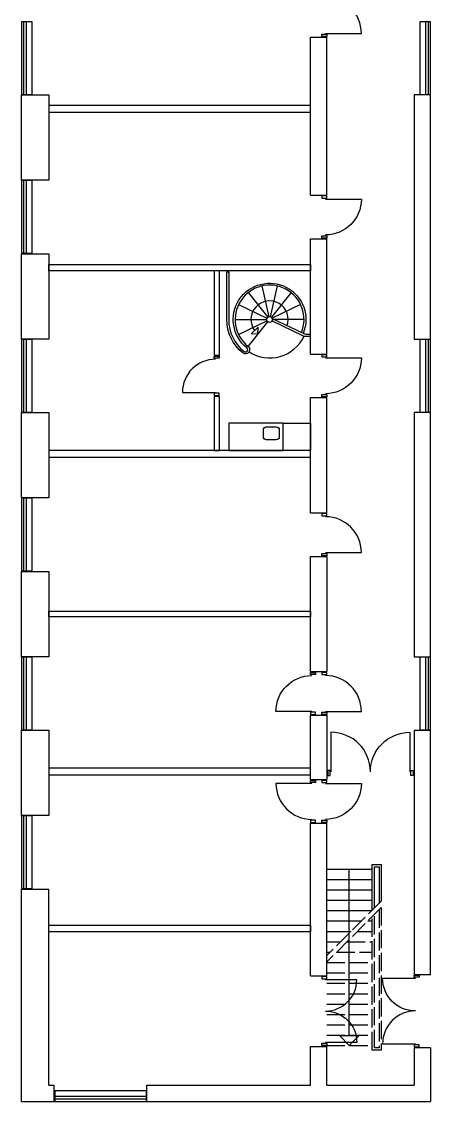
# Model space of a CAD drawing. Header units: millimetres. Extents: x -139122272 to -139113137, y 257862386 to 257906386.
# Drawn here: x -139122137 to -139113137, y 257862386 to 257886181 of the extents above; entities that cross this region are included whole.
import ezdxf

# ---------------------------------------------------------------- set-up
doc = ezdxf.new("R2010")
doc.units = ezdxf.units.MM
doc.header["$LTSCALE"] = 100
doc.linetypes.add('HIDDEN', pattern=[5, 4, -1])
for name, color, linetype in [('A21----', 3, 'Continuous'), ('A22--U-', 1, 'Continuous'), ('A22-L--', 1, 'Continuous'), ('A24----', 1, 'Continuous'), ('A314-S-', 8, 'Continuous'), ('A321---', 1, 'Continuous'), ('A525---', 11, 'Continuous')]:
    doc.layers.add(name, color=color, linetype=linetype)

# ---------------------------------------------------------------- blocks, each defined once
blk = doc.blocks.new('PIL')
for p, q in [((0, 0), (-212.1320343559637, -212.1320343559637)), ((0, 7.276e-12), (212.1320343559637, -212.1320343559564)), ((-212.1320343559637, -212.1320343559637), (212.1320343559746, -212.1320343559637))]:
    blk.add_line(p, q)
blk = doc.blocks.new('DD162')
for points in [[(15, 110), (65, 110), (65, 0), (15, 0)], [(1600, 0), (1600, 110), (1550, 110), (1550, 0)]]:
    blk.add_lwpolyline(points, close=True)
for points in [[(807.5, 30, -0.414213562373036), (85, -692.4999999998545), (85, 30)], [(807.5, 30, 0.414213562373036), (1530, -692.4999999998545), (1530, 30)]]:
    blk.add_lwpolyline(points, format="xyb")
blk = doc.blocks.new('V162')
for p, q in [((1610, 110), (9.999999999998181, 110)), ((1610, 50), (9.999999999998181, 50))]:
    blk.add_line(p, q)
blk.add_lwpolyline([(1610.000000000007, 7.276e-12), (1610, 230), (9.999999999998181, 230), (9.999999999998181, -7.276e-12)], close=True)
blk = doc.blocks.new('D96H')
for points in [[(-945, 110), (-895, 110), (-895, 0), (-945, 0)], [(-15, 0), (-15, 110), (-65, 110), (-65, 0)]]:
    blk.add_lwpolyline(points, close=True)
blk.add_lwpolyline([(-85, 30), (-85, -760, -0.4142135623730951), (-875, 30)], format="xyb")
blk = doc.blocks.new('DD156')
for points in [[(20, 110), (70, 110), (70, 0), (20, 0)], [(1540, 0), (1540, 110), (1490, 110), (1490, 0)]]:
    blk.add_lwpolyline(points, close=True)
for points in [[(779.9999999999964, 30, -0.4142135623730951), (89.99999999999363, -660.0000000000036), (89.99999999999363, 30)], [(779.9999999999973, 30, 0.4142135623730951), (1470, -660.0000000000036), (1470, 30)]]:
    blk.add_lwpolyline(points, format="xyb")
blk = doc.blocks.new('D96V')
for points in [[(15, 109.9999999999964), (65, 109.9999999999964), (65, -3.638e-12), (15, -3.638e-12)], [(945, -3.638e-12), (945, 109.9999999999964), (895, 109.9999999999964), (895, -3.638e-12)]]:
    blk.add_lwpolyline(points, close=True)
blk.add_lwpolyline([(85.00000000000364, 29.99999999999636), (85.00000000000364, -760.0000000000036, 0.4142135623730951), (875.0000000000036, 29.99999999999636)], format="xyb")
blk = doc.blocks.new('DK91H')
for points in [[(-890.039524027532, 0.0481578114631702), (-890.039524027532, 110.0481578114632), (-840.039524027532, 110.0481578114632), (-840.039524027532, 0.0481578114631702)], [(-20.03952402753202, 0.0481578114631702), (-20.03952402753202, 110.0481578114632), (-70.03952402753202, 110.0481578114632), (-70.03952402753202, 0.0481578114631702)]]:
    blk.add_lwpolyline(points, close=True)
blk.add_lwpolyline([(-820.039524027532, 30.04815781146317, 0.4142135623730951), (-90.03952402753202, -699.9518421885368), (-90.03952402753202, 30.04815781146317)], format="xyb")

msp = doc.modelspace()

# ---------------------------------------------------------------- linework, layer by layer
at = {"layer": 'A21----'}
for p, q in [((-139122137.2756885, 257884566.1782944), (-139121537.2756885, 257884566.1782944)), ((-139122137.2756885, 257882686.1782944), (-139122137.2756885, 257884566.1782944)), ((-139121537.2756885, 257884566.1782944), (-139121537.2756885, 257882686.1782944)), ((-139121537.2756885, 257882686.1782944), (-139122137.2756885, 257882686.1782944)), ((-139122137.2756885, 257881066.1782944), (-139121537.2756885, 257881066.1782944)), ((-139122137.2756885, 257879186.1782944), (-139122137.2756885, 257881066.1782944)), ((-139121537.2756885, 257881066.1782944), (-139121537.2756885, 257879186.1782944)), ((-139121537.2756885, 257879186.1782944), (-139122137.2756885, 257879186.1782944)), ((-139122137.2756885, 257875686.1782944), (-139122137.2756885, 257877566.1782944)), ((-139122137.2756885, 257877566.1782944), (-139121537.2756885, 257877566.1782944)), ((-139121537.2756885, 257877566.1782944), (-139121537.2756885, 257875686.1782944)), ((-139113497.2756885, 257877566.1782944), (-139113497.2756885, 257872186.1782944)), ((-139113137.2756885, 257877566.1782944), (-139113497.2756885, 257877566.1782944)), ((-139113137.2756885, 257872186.1782944), (-139113137.2756885, 257877566.1782944)), ((-139121537.2756885, 257875686.1782944), (-139122137.2756885, 257875686.1782944)), ((-139122137.2756885, 257874066.1782944), (-139121537.2756885, 257874066.1782944)), ((-139122137.2756885, 257872186.1782944), (-139122137.2756885, 257874066.1782944)), ((-139121537.2756885, 257874066.1782944), (-139121537.2756885, 257872186.1782944)), ((-139121537.2756885, 257872186.1782944), (-139122137.2756885, 257872186.1782944)), ((-139113497.2756885, 257872186.1782944), (-139113497.2756885, 257872186.1782944)), ((-139113497.2756885, 257872186.1782944), (-139113137.2756885, 257872186.1782944)), ((-139122137.2756885, 257868686.1782944), (-139122137.2756885, 257870566.1782944)), ((-139122137.2756885, 257870566.1782944), (-139121537.2756885, 257870566.1782944)), ((-139121537.2756885, 257870566.1782944), (-139121537.2756885, 257868686.1782944)), ((-139113497.2756885, 257870566.1782944), (-139113137.2756885, 257870566.1782944)), ((-139113497.2756885, 257870566.1782944), (-139113497.2756885, 257865186.1782944)), ((-139113137.2756885, 257865186.1782944), (-139113137.2756885, 257870566.1782944)), ((-139121537.2756885, 257868686.1782944), (-139122137.2756885, 257868686.1782944)), ((-139122137.2756885, 257862386.1782944), (-139122137.2756885, 257867066.1782944)), ((-139122137.2756885, 257867066.1782944), (-139121537.2756885, 257867066.1782944)), ((-139121537.2756885, 257862746.1782944), (-139121537.2756885, 257867066.1782944)), ((-139113497.2756885, 257865186.1782944), (-139113497.2756885, 257865186.1782944)), ((-139113497.2756885, 257865186.1782944), (-139113137.2756885, 257865186.1782944)), ((-139113137.2756885, 257863566.1782944), (-139113497.2756885, 257863566.1782944)), ((-139113497.2756885, 257863566.1782944), (-139113497.2756885, 257862746.1782944)), ((-139113137.2756885, 257863566.1782944), (-139113137.2756885, 257862386.1782944)), ((-139121537.2756885, 257862746.1782944), (-139121417.2756885, 257862746.1782944)), ((-139121417.2756885, 257862386.1782944), (-139121417.2756885, 257862746.1782944)), ((-139119377.2756885, 257862746.1782944), (-139115777.2756885, 257862746.1782944)), ((-139119377.2756885, 257862386.1782944), (-139119377.2756885, 257862746.1782944)), ((-139115417.2756885, 257862746.1782944), (-139113497.2756885, 257862746.1782944)), ((-139122137.2756885, 257862386.1782944), (-139121417.2756885, 257862386.1782944)), ((-139119377.2756885, 257862386.1782944), (-139113137.2756885, 257862386.1782944))]:
    msp.add_line(p, q, dxfattribs=at)
msp.add_lwpolyline([(-139113497.2756885, 257879186.1782944), (-139113137.2756885, 257879186.1782944), (-139113137.2756885, 257884566.1782944), (-139113497.2756885, 257884566.1782944), (-139113497.2756885, 257879186.1782944)], close=True, dxfattribs=at)
at = {"layer": 'A22--U-'}
for p, q in [((-139115777.2756885, 257882356.1782944), (-139115777.2756885, 257885836.1782944)), ((-139115777.2756885, 257885836.1782944), (-139115417.2756885, 257885836.1782944)), ((-139115417.2756885, 257882356.1782944), (-139115417.2756885, 257885836.1782944)), ((-139115777.2756885, 257882356.1782944), (-139115417.2756885, 257882356.1782944)), ((-139115777.2756885, 257881396.1782944), (-139115417.2756885, 257881396.1782944)), ((-139115777.2756885, 257878856.1782944), (-139115777.2756885, 257881396.1782944)), ((-139115417.2756885, 257878856.1782944), (-139115417.2756885, 257881396.1782944)), ((-139115777.2756885, 257878856.1782944), (-139115417.2756885, 257878856.1782944)), ((-139115777.2756885, 257875356.1782944), (-139115777.2756885, 257877896.1782944)), ((-139115777.2756885, 257877896.1782944), (-139115417.2756885, 257877896.1782944)), ((-139115417.2756885, 257875356.1782944), (-139115417.2756885, 257877896.1782944)), ((-139115777.2756885, 257875356.1782944), (-139115417.2756885, 257875356.1782944)), ((-139115777.2756885, 257871856.1782944), (-139115777.2756885, 257874396.1782944)), ((-139115777.2756885, 257874396.1782944), (-139115417.2756885, 257874396.1782944)), ((-139115417.2756885, 257874396.1782944), (-139115417.2756885, 257871856.1782944)), ((-139115777.2756885, 257871856.1782944), (-139115417.2756885, 257871856.1782944)), ((-139115777.2756885, 257870896.1782944), (-139115417.2756885, 257870896.1782944)), ((-139115777.2756885, 257869476.1782944), (-139115777.2756885, 257870896.1782944)), ((-139115417.2756885, 257870896.1782944), (-139115417.2756885, 257869476.1782944)), ((-139115777.2756885, 257869476.1782944), (-139115417.2756885, 257869476.1782944)), ((-139115777.2756885, 257868516.1782944), (-139115417.2756885, 257868516.1782944)), ((-139115777.2756885, 257865156.1782944), (-139115777.2756885, 257868516.1782944)), ((-139115417.2756885, 257865156.1782944), (-139115417.2756885, 257868516.1782944)), ((-139115777.2756885, 257865156.1782944), (-139115417.2756885, 257865156.1782944)), ((-139115777.2756885, 257862746.1782944), (-139115777.2756885, 257863596.1782944)), ((-139115777.2756885, 257863596.1782944), (-139115417.2756885, 257863596.1782944)), ((-139115417.2756885, 257862746.1782944), (-139115417.2756885, 257863596.1782944))]:
    msp.add_line(p, q, dxfattribs=at)
msp.add_lwpolyline([(-139115777.2756885, 257873066.1782944), (-139121537.2756885, 257873066.1782944), (-139121537.2756885, 257873186.1782944), (-139115777.2756885, 257873186.1782944)], close=True, dxfattribs=at)
at = {"layer": 'A22-L--'}
for points in [[(-139115777.2756885, 257884186.1782944), (-139115777.2756885, 257884331.1782944), (-139121537.2756885, 257884331.1782944), (-139121537.2756885, 257884186.1782944)], [(-139121537.2756885, 257880686.1782944), (-139121537.2756885, 257880831.1782944), (-139115777.2756885, 257880831.1782944), (-139115777.2756885, 257880686.1782944)], [(-139117777.2756885, 257880686.1782944), (-139117897.2756885, 257880686.1782944), (-139117897.2756884, 257878831.1782944), (-139117777.2756885, 257878831.1782944)], [(-139117777.2756885, 257877921.1782944), (-139117897.2756885, 257877921.1782944), (-139117897.2756885, 257876731.1782944), (-139117777.2756885, 257876731.1782944)], [(-139121537.2756885, 257876731.1782944), (-139121537.2756885, 257876586.1782944), (-139115777.2756885, 257876586.1782944), (-139115777.2756885, 257876731.1782944)], [(-139121537.2756885, 257869731.1782944), (-139121537.2756885, 257869586.1782944), (-139115777.2756885, 257869586.1782944), (-139115777.2756885, 257869731.1782944)], [(-139121537.2756885, 257866121.1782944), (-139121537.2756885, 257866266.1782944), (-139115777.2756885, 257866266.1782944), (-139115777.2756885, 257866121.1782944)]]:
    msp.add_lwpolyline(points, close=True, dxfattribs=at)
at = {"layer": 'A24----'}
for p, q in [((-139116846.5578169, 257880355.1611158), (-139116691.9057677, 257879677.5862168)), ((-139116508.9935601, 257880355.1611158), (-139116663.6456092, 257879677.5862168)), ((-139117150.6927032, 257880208.6974739), (-139116717.3672909, 257879665.3245936)), ((-139116204.8586738, 257880208.6974739), (-139116638.1840861, 257879665.3245936)), ((-139117361.1605748, 257879944.7791106), (-139116734.9872116, 257879643.2299119)), ((-139115994.3908022, 257879944.7791106), (-139116620.5641654, 257879643.2299119)), ((-139117436.2756885, 257879615.6782944), (-139116741.2756885, 257879615.6782944)), ((-139117361.1605748, 257879286.5774783), (-139116734.9872116, 257879588.126677)), ((-139117150.6927032, 257879022.659115), (-139116717.3672909, 257879566.0319953)), ((-139115919.2756885, 257879615.6782944), (-139116580.9755639, 257879615.6782944)), ((-139115952.6297193, 257879266.4664007), (-139115916.0098407, 257879248.8311966)), ((-139115916.0065106, 257879248.829593), (-139115916.0065107, 257879248.829593)), ((-139115417.2756885, 257867506.1782944), (-139114427.2756885, 257867506.1782944)), ((-139114922.2756885, 257863828.3103287), (-139114922.2756885, 257867506.1782944)), ((-139115417.2756885, 257867277.3547649), (-139114427.2756885, 257867277.3547649)), ((-139115417.2756885, 257867048.5312356), (-139114427.2756885, 257867048.5312356)), ((-139115417.2756885, 257866819.7077062), (-139114427.2756885, 257866819.7077062)), ((-139115417.2756885, 257866590.8841767), (-139114427.2756885, 257866590.8841767)), ((-139115417.2756885, 257866362.0606474), (-139114656.0992178, 257866362.0606474)), ((-139115417.2756885, 257866133.2371179), (-139114884.9227473, 257866133.2371179)), ((-139115417.2756885, 257865904.4135885), (-139115113.7462767, 257865904.4135885)), ((-139115417.2756885, 257865675.5900591), (-139115342.5698061, 257865675.5900591))]:
    msp.add_line(p, q, dxfattribs=at)
at = {"layer": 'A24----', "linetype": 'HIDDEN'}
for p, q in [((-139114217.2756885, 257866800.8841767), (-139115417.2756885, 257865600.8841767)), ((-139114217.2756885, 257866659.4628205), (-139115417.2756885, 257865459.4628205)), ((-139114514.6778616, 257866362.0606474), (-139114427.2756885, 257866362.0606474)), ((-139114743.501391, 257866133.2371179), (-139114427.2756885, 257866133.2371179)), ((-139114972.3249205, 257865904.4135885), (-139114427.2756885, 257865904.4135885)), ((-139115201.1484498, 257865675.5900591), (-139114427.2756885, 257865675.5900591)), ((-139115417.2756885, 257865446.7665297), (-139114427.2756885, 257865446.7665297)), ((-139115417.2756885, 257865217.9430003), (-139114427.2756885, 257865217.9430003)), ((-139115417.2756885, 257864989.1194708), (-139114427.2756885, 257864989.1194708)), ((-139115417.2756885, 257864760.2959415), (-139114427.2756885, 257864760.2959415)), ((-139115417.2756885, 257864531.472412), (-139114427.2756885, 257864531.472412)), ((-139115417.2756885, 257864302.6488826), (-139114427.2756885, 257864302.6488826)), ((-139115417.2756885, 257864073.8253532), (-139114427.2756885, 257864073.8253532)), ((-139115417.2756885, 257863845.0018238), (-139114427.2756885, 257863845.0018238)), ((-139115417.2756885, 257863616.1782944), (-139114427.2756885, 257863616.1782944))]:
    msp.add_line(p, q, dxfattribs=at)
at = {"layer": 'A24----'}
for points in [[(-139115977.2161553, 257879324.9230873, 2.005002307142052), (-139117150.6927032, 257879022.659115, -0.9999999998733672), (-139117265.4148267, 257878878.8021222, -0.2282434743999275), (-139117620.2756885, 257879615.6782944), (-139117620.2756885, 257880666.1782944), (-139117578.2756885, 257880666.1782944), (-139117578.2756885, 257879615.6782944, 0.2282434744035336), (-139117239.228255, 257878911.6390444, 0.9999999999999999), (-139117176.8792748, 257878989.8221927, -2.008659051876461), (-139115939.3203745, 257879306.6734412)], [(-139116620.5641654, 257879588.126677), (-139115952.6297193, 257879266.4664007, 0.1126729399037772), (-139115865.8529715, 257879246.6601743), (-139115779.0525714, 257879246.6601743), (-139115779.0525714, 257879288.6601743), (-139115865.8529715, 257879288.6601743, -0.1126729400382506), (-139115934.4066022, 257879304.3070931), (-139116616.6428945, 257879632.8547756)]]:
    msp.add_lwpolyline(points, format="xyb", dxfattribs=at)
for points in [[(-139114417.2756885, 257866600.8841767), (-139114417.2756885, 257867606.1782944), (-139114217.2756885, 257867606.1782944), (-139114217.2756885, 257866800.8841767)], [(-139114367.2756885, 257866650.8841767), (-139114367.2756885, 257867556.1782944), (-139114267.2756885, 257867556.1782944), (-139114267.2756885, 257866750.8841767)]]:
    msp.add_lwpolyline(points, dxfattribs=at)
at = {"layer": 'A24----', "linetype": 'HIDDEN'}
for points in [[(-139114217.2756885, 257866659.4628205), (-139114217.2756885, 257863516.1782944), (-139114417.2756885, 257863516.1782944), (-139114417.2756885, 257866459.4628205)], [(-139114267.2756885, 257866609.4628205), (-139114267.2756885, 257863566.1782944), (-139114367.2756885, 257863566.1782944), (-139114367.2756885, 257866509.4628205)]]:
    msp.add_lwpolyline(points, dxfattribs=at)
at = {"layer": 'A24----'}
msp.add_circle((-139116677.7756885, 257879615.6782944), 63.5, dxfattribs=at)
for radius, start, end in [(411.0000000000036, 340.150996091354, 216.6010035156189), (845.5, 237.6461567628395, 334.2857142864541)]:
    msp.add_arc((-139116677.7756885, 257879615.6782944), radius, start, end, dxfattribs=at)
at = {"layer": 'A314-S-'}
for p, q in [((-139119387.2756885, 257862496.1782944), (-139121407.2756885, 257862496.1782944)), ((-139119387.2756885, 257862436.1782944), (-139121407.2756885, 257862436.1782944))]:
    msp.add_line(p, q, dxfattribs=at)
msp.add_lwpolyline([(-139119387.2756885, 257862386.1782944), (-139119387.2756885, 257862616.1782944), (-139121407.2756885, 257862616.1782944), (-139121407.2756885, 257862386.1782944)], close=True, dxfattribs=at)
at = {"layer": 'A321---'}
for points in [[(-139114457.2756885, 257869651.1782944, 0.4142135623730953), (-139115327.2756885, 257870521.1782944), (-139115327.2756885, 257869651.1782944)], [(-139114457.2756885, 257869651.1782944, -0.4142135623730953), (-139113587.2756885, 257870521.1782944), (-139113587.2756885, 257869651.1782944)]]:
    msp.add_lwpolyline(points, format="xyb", dxfattribs=at)
for points in [[(-139115397.2756885, 257869571.1782944), (-139115347.2756885, 257869571.1782944), (-139115347.2756885, 257869681.1782944), (-139115397.2756885, 257869681.1782944)], [(-139113517.2756885, 257869681.1782944), (-139113517.2756885, 257869571.1782944), (-139113567.2756885, 257869571.1782944), (-139113567.2756885, 257869681.1782944)]]:
    msp.add_lwpolyline(points, close=True, dxfattribs=at)
at = {"layer": 'A525---'}
for points in [[(-139116377.2756885, 257876731.1782944), (-139116377.2756885, 257877331.1782944), (-139117577.2756885, 257877331.1782944), (-139117577.2756885, 257876731.1782944)], [(-139116377.2756885, 257876731.1782944), (-139116377.2756885, 257877331.1782944), (-139115777.2756885, 257877331.1782944), (-139115777.2756885, 257876731.1782944)]]:
    msp.add_lwpolyline(points, close=True, dxfattribs=at)
msp.add_lwpolyline([(-139116814.3032462, 257877182.7898928, -0.4142135623730951), (-139116749.3032462, 257877247.7898928), (-139116529.3032462, 257877247.7898928, -0.4142135623730951), (-139116464.3032462, 257877182.7898928), (-139116464.3032462, 257877032.7898928, -0.4142135623730951), (-139116529.3032462, 257876967.7898928), (-139116749.3032462, 257876967.7898928, -0.4142135623730951), (-139116814.3032462, 257877032.7898928)], format="xyb", close=True, dxfattribs=at)

# ---------------------------------------------------------------- block references
at = {"layer": 'A24----', "xscale": 0.4999999999988409, "yscale": 0.4999999999988409, "zscale": 0.4999999999988409, "rotation": 223.9508389639853}
msp.add_blockref('PIL', (-139116934.0299971, 257879294.3455552), dxfattribs=at)
at = {"layer": 'A24----', "rotation": 180}
msp.add_blockref('PIL', (-139114922.2756885, 257863616.1782944), dxfattribs=at)
at = {"layer": 'A314-S-'}
for p, rotation in [((-139122137.2756885, 257886186.1782944), 270), ((-139113137.2756885, 257884566.1782944), 90), ((-139122137.2756885, 257882686.1782944), 270), ((-139122137.2756885, 257879186.1782944), 270), ((-139113137.2756885, 257877566.1782944), 90), ((-139122137.2756885, 257875686.1782944), 270), ((-139122137.2756885, 257872186.1782944), 270), ((-139113137.2756885, 257870566.1782944), 90), ((-139122137.2756885, 257868686.1782944), 270)]:
    msp.add_blockref('V162', p, dxfattribs=dict(at, rotation=rotation))
at = {"layer": 'A321---'}
for name, p, rotation in [('D96V', (-139115417.2756885, 257885836.1782944), 90), ('D96H', (-139115417.2756885, 257882356.1782944), 90), ('DK91H', (-139117897.2756885, 257877921.1782944), 270), ('D96H', (-139115417.2756885, 257878856.1782944), 90), ('D96V', (-139115417.2756885, 257874396.1782944), 90), ('D96H', (-139115777.2756885, 257870896.1782944), 270), ('D96V', (-139115417.2756885, 257870896.1782944), 90), ('D96V', (-139115777.2756885, 257869476.1782944), 270), ('D96H', (-139115417.2756885, 257869476.1782944), 90), ('DD156', (-139115417.2756885, 257863596.1782944), 90), ('DD162', (-139113497.2756885, 257865186.1782944), 270)]:
    msp.add_blockref(name, p, dxfattribs=dict(at, rotation=rotation))

doc.saveas('drawing.dxf')
